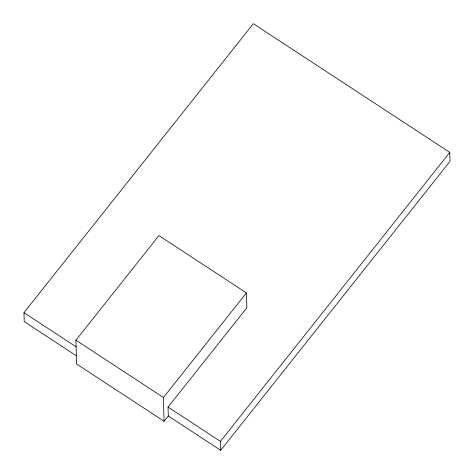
<?xml version="1.0" encoding="UTF-8"?>
<svg xmlns="http://www.w3.org/2000/svg" width="474" height="474" viewBox="0 0 474 474"><rect width="100%" height="100%" fill="white"/><g stroke="black" fill="none" stroke-linecap="round" stroke-linejoin="round"><path stroke-width="0.71" d="M76.498 355.85L24.215 321.603L23.967 312.686L253.317 23.7L449.785 152.397L450.033 161.314L220.683 450.3L168.3 415.988L168.051 407.071L246.853 307.78L246.439 292.914L158.944 235.602L75.929 340.196L76.592 363.973L164.093 421.291L168.3 415.988M164.093 421.291L163.429 397.514L246.439 292.914M220.683 450.3L220.434 441.383L449.785 152.397M75.929 340.196L163.429 397.514M23.967 312.686L76.249 346.932M168.051 407.071L220.434 441.383"/></g></svg>
